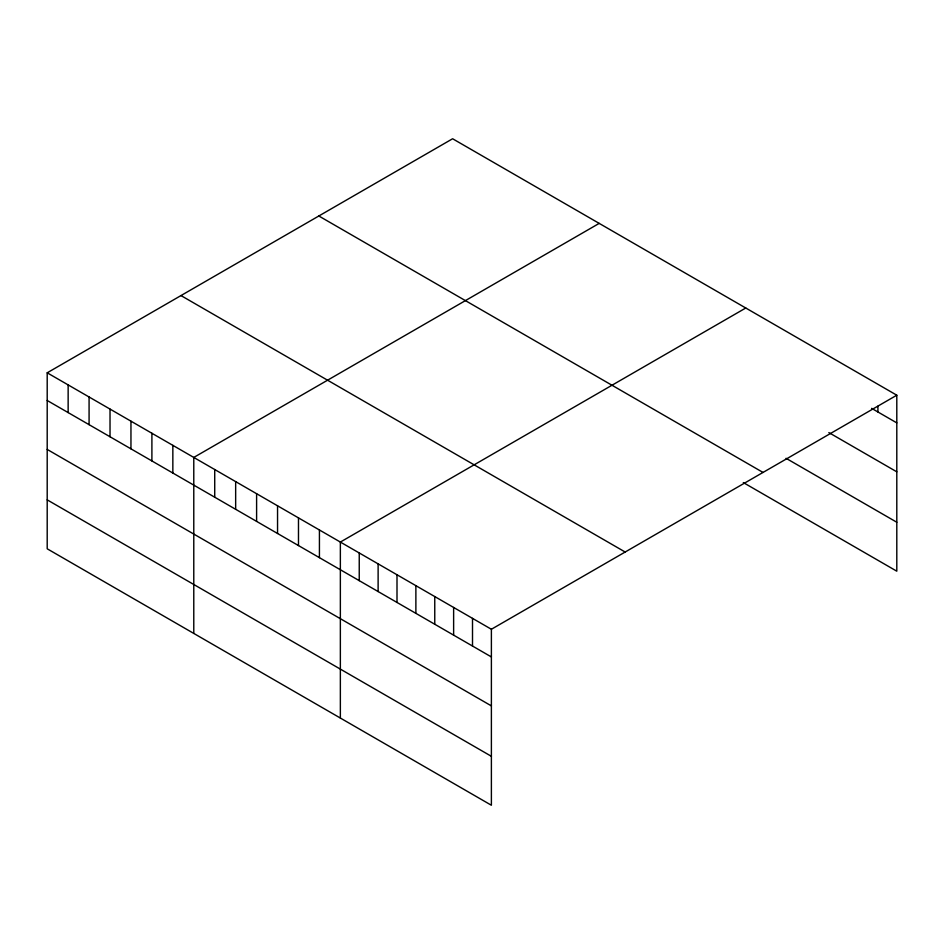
<?xml version="1.0" encoding="UTF-8"?>
<svg xmlns="http://www.w3.org/2000/svg" width="944" height="944" viewBox="0 0 944 944"><rect width="100%" height="100%" fill="white"/><g stroke="black" fill="none" stroke-linecap="round" stroke-linejoin="round"><path stroke-width="1.42" d="M47.2 372.809L491.387 629.259L491.387 805.244L47.2 548.794L47.2 372.809L452.613 138.756L896.8 395.206L896.8 571.191L743.317 482.573M599.192 223.386L193.78 457.439L193.78 633.424M745.772 308.004L340.359 542.068L340.359 718.054M491.387 629.259L896.8 395.206M871.631 408.351L896.8 422.877M828.844 432.588L896.8 471.823M786.045 458.3L896.8 522.244M318.824 215.987L763.012 472.437M180.988 295.578L625.176 552.028M47.2 400.492L491.387 656.941M47.2 449.427L491.387 705.888M47.2 499.86L491.387 756.309M877.92 406.156L877.92 411.985M472.507 618.367L472.507 646.038M453.627 607.464L453.627 635.147M434.759 596.561L434.759 624.244M415.879 585.669L415.879 613.34M396.999 574.766L396.999 602.449M378.119 563.863L378.119 591.546M359.239 552.972L359.239 580.643M319.426 529.985L319.426 557.656M298.481 517.89L298.481 545.573M277.548 505.795L277.548 533.478M256.603 493.712L256.603 521.383M235.658 481.617L235.658 509.3M214.725 469.534L214.725 497.205M172.846 445.356L172.846 473.027M151.901 433.261L151.901 460.943M130.956 421.177L130.956 448.848M110.023 409.082L110.023 436.765M89.078 396.987L89.078 424.67M68.145 384.904L68.145 412.575"/></g></svg>
